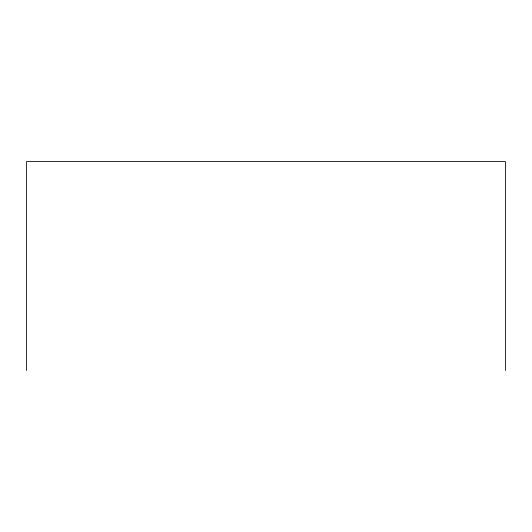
<?xml version="1.0" encoding="UTF-8"?>
<svg xmlns="http://www.w3.org/2000/svg" width="532" height="532" viewBox="0 0 532 532"><rect width="100%" height="100%" fill="white"/><g stroke="black" fill="none" stroke-linecap="round" stroke-linejoin="round"><path stroke-width="0.8" d="M505.4 370.458L505.4 161.542L26.6 161.542L26.6 370.458"/></g></svg>
